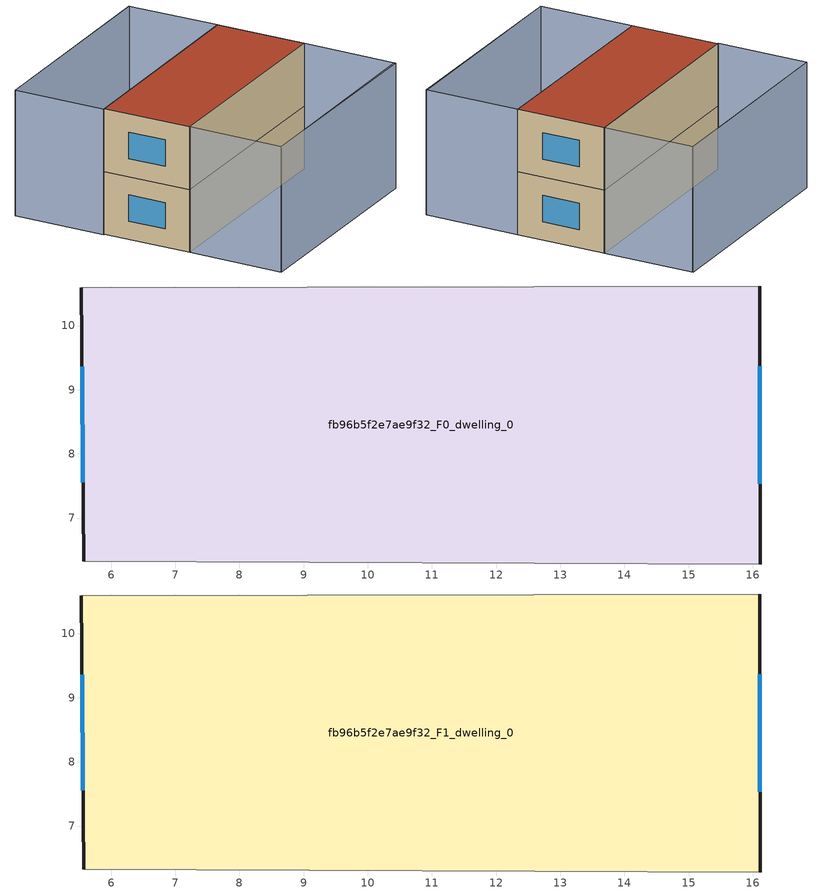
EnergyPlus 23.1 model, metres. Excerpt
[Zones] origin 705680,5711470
fb96b5f2e7ae9f32_F0_dwelling_0
 floor ground (EU_floor_Construction): 16.1,10.62 16.11,6.28 5.57,6.32 5.54,10.59 z0
 wall outside (EU_wall_Construction): 16.11,6.28 16.1,10.62 / 5.54,10.59 5.57,6.32 z0:3
 wall adiabatic (EU_wall_Construction): 5.57,6.32 16.11,6.28 / 16.1,10.62 5.54,10.59 z0:3
 window (EU_Window_Construction): 16.11,7.54 16.11,9.36 / 5.55,9.36 5.56,7.56 z0.87:2.13
fb96b5f2e7ae9f32_F1_dwelling_0
 floor to fb96b5f2e7ae9f32_F0_dwelling_0 (EU_floor_Construction): 16.1,10.62 16.11,6.28 5.57,6.32 5.54,10.59 z3
 wall outside (EU_wall_Construction): 16.11,6.28 16.1,10.62 / 5.54,10.59 5.57,6.32 z3:6
 wall adiabatic (EU_wall_Construction): 5.57,6.32 16.11,6.28 / 16.1,10.62 5.54,10.59 z3:6
 window (EU_Window_Construction): 16.11,7.54 16.11,9.36 / 5.55,9.36 5.56,7.56 z3.87:5.13
 roof outside (EU_roof_Construction): 16.11,6.28 16.1,10.62 5.54,10.59 5.57,6.32 z6
shading: 5.56,1.75 16.08,1.77 / 16.12,15.01 5.5,15.01 / 5.57,6.32 16.11,6.28 / 16.11,6.28 16.1,1.71 / 16.1,1.71 5.55,1.75 / 5.55,1.75 5.57,6.32 / 5.5,15.01 16.11,15.04 / 16.11,15.04 16.13,10.62 / 16.13,10.62 5.52,10.59 / 5.52,10.59 5.5,15.01 z0:6
[Building]
EU S2 Campaign: North Axis=0; Terrain=City; Solar Distribution=FullExterior
[Site:Location]
London: Latitude=51.5; Longitude=-0.5; Time Zone=0; Elevation=25
[SizingPeriod:WeatherFileDays]
AnnualSizingPeriod: Begin Month=1; Begin Day of Month=1; End Month=12; End Day of Month=31; Day of Week for Start Day=Monday; Use Weather File Daylight Saving Period=No; Use Weather File Rain and Snow Indicators=No
[MATERIAL]
EU_InternalMass_Material: Roughness=MediumRough; Thickness=0.1; Conductivity=1; Density=1800; Specific Heat=900; Thermal Absorptance=0.9; Solar Absorptance=0.7; Visible Absorptance=0.7
[MATERIAL:NOMASS] Roughness=MediumRough; Thermal Absorptance=0.9; Solar Absorptance=0.7; Visible Absorptance=0.7
Name | Thermal Resistance
EU_wall_NoMass | 0.724719
EU_roof_NoMass | 2.98947
EU_floor_NoMass | 2.39157
[WINDOWMATERIAL:SIMPLEGLAZINGSYSTEM]
EU_Window_SimpleGlazing: UFactor=2.63425; Solar Heat Gain Coefficient=0.76; Visible Transmittance=0.76
[CONSTRUCTION]
EU_wall_Construction: EU_wall_NoMass
EU_roof_Construction: EU_roof_NoMass
EU_floor_Construction: EU_floor_NoMass
EU_Window_Construction: EU_Window_SimpleGlazing
EU_InternalMass_Construction: EU_InternalMass_Material
[ZONE] Type=1; Multiplier=1; Ceiling Height=autocalculate; Volume=136.09; Floor Area=autocalculate; Part of Total Floor Area=Yes
fb96b5f2e7ae9f32_F0_dwelling_0; fb96b5f2e7ae9f32_F1_dwelling_0
[INTERNALMASS] Construction=EU_InternalMass_Construction; Surface Area=45.3631
Name | Zone or ZoneList
fb96b5f2e7ae9f32_F0_dwelling_0_EU_InternalMass | fb96b5f2e7ae9f32_F0_dwelling_0
fb96b5f2e7ae9f32_F1_dwelling_0_EU_InternalMass | fb96b5f2e7ae9f32_F1_dwelling_0
[OTHEREQUIPMENT] Fuel Type=Electricity; Design Level Calculation Method=Watts/Area; Power per Zone Floor Area=1; Fraction Latent=0; Fraction Radiant=0; Fraction Lost=0; Carbon Dioxide Generation Rate=0; EndUse Subcategory=EU_Step8_InternalGains
Name | Zone or ZoneList or Space or SpaceList | Schedule
EU_Step8_InternalGain_fb96b5f2e7ae9f32_F0_dwelling_0_f000 | fb96b5f2e7ae9f32_F0_dwelling_0 | EU_Step8_GainSchedule_fb96b5f2e7ae9f32_F0_dwelling_0_f000
EU_Step8_InternalGain_fb96b5f2e7ae9f32_F1_dwelling_0_f000 | fb96b5f2e7ae9f32_F1_dwelling_0 | EU_Step8_GainSchedule_fb96b5f2e7ae9f32_F1_dwelling_0_f000
[ZONEVENTILATION:DESIGNFLOWRATE] Schedule=EU_AlwaysOn; Design Flow Rate Calculation Method=AirChanges/Hour; Air Changes per Hour=0.418135; Ventilation Type=Natural; Fan Pressure Rise=0; Fan Total Efficiency=1; Constant Term Coefficient=1; Temperature Term Coefficient=0; Velocity Term Coefficient=0; Velocity Squared Term Coefficient=0; Minimum Indoor Temperature=-100; Maximum Indoor Temperature=100; Delta Temperature=-100; Minimum Outdoor Temperature=-100; Maximum Outdoor Temperature=100; Maximum Wind Speed=40
Name | Zone or ZoneList or Space or SpaceList
EU_ConstantAir_fb96b5f2e7ae9f32_F0_dwelling_0 | fb96b5f2e7ae9f32_F0_dwelling_0
EU_ConstantAir_fb96b5f2e7ae9f32_F1_dwelling_0 | fb96b5f2e7ae9f32_F1_dwelling_0
[HVACTEMPLATE:THERMOSTAT] Constant Heating Setpoint=20; Constant Cooling Setpoint=50
EU_HeatOnly_fb96b5f2e7ae9f32_F0_dwelling_0; EU_HeatOnly_fb96b5f2e7ae9f32_F1_dwelling_0
[HVACTEMPLATE:ZONE:IDEALLOADSAIRSYSTEM] System Availability Schedule=EU_AlwaysOn; Maximum Heating Supply Air Temperature=50; Minimum Cooling Supply Air Temperature=13; Maximum Heating Supply Air Humidity Ratio=0.0156; Minimum Cooling Supply Air Humidity Ratio=0.0077; Heating Limit=NoLimit; Cooling Limit=NoLimit; Heating Availability Schedule=EU_AlwaysOn; Cooling Availability Schedule=EU_CoolingOff; Dehumidification Control Type=ConstantSensibleHeatRatio; Cooling Sensible Heat Ratio=0.7; Dehumidification Setpoint=60; Humidification Control Type=None; Humidification Setpoint=30; Outdoor Air Method=None; Outdoor Air Flow Rate per Person=0.00944; Outdoor Air Flow Rate per Zone Floor Area=0; Outdoor Air Flow Rate per Zone=0; Demand Controlled Ventilation Type=None; Outdoor Air Economizer Type=NoEconomizer; Heat Recovery Type=None; Sensible Heat Recovery Effectiveness=0.7; Latent Heat Recovery Effectiveness=0.65
Name | Template Thermostat
fb96b5f2e7ae9f32_F0_dwelling_0 | EU_HeatOnly_fb96b5f2e7ae9f32_F0_dwelling_0
fb96b5f2e7ae9f32_F1_dwelling_0 | EU_HeatOnly_fb96b5f2e7ae9f32_F1_dwelling_0
[SIZING:ZONE] Zone Cooling Design Supply Air Temperature Input Method=SupplyAirTemperature; Zone Cooling Design Supply Air Temperature=13; Zone Heating Design Supply Air Temperature Input Method=SupplyAirTemperature; Zone Heating Design Supply Air Temperature=50; Zone Cooling Design Supply Air Humidity Ratio=0.008; Zone Heating Design Supply Air Humidity Ratio=0.008; Cooling Design Air Flow Method=DesignDay; Cooling Design Air Flow Rate=0; Cooling Minimum Air Flow per Zone Floor Area=0.000762; Cooling Minimum Air Flow=0; Cooling Minimum Air Flow Fraction=0.2; Heating Design Air Flow Method=DesignDay; Heating Design Air Flow Rate=0; Heating Maximum Air Flow per Zone Floor Area=0.002032; Heating Maximum Air Flow=0.141576; Heating Maximum Air Flow Fraction=0.3; Account for Dedicated Outdoor Air System=No; Dedicated Outdoor Air System Control Strategy=NeutralSupplyAir; Dedicated Outdoor Air Low Setpoint Temperature for Design=autosize; Dedicated Outdoor Air High Setpoint Temperature for Design=autosize; Zone Load Sizing Method=Sensible Load Only No Latent Load; Zone Latent Cooling Design Supply Air Humidity Ratio Input Method=HumidityRatioDifference; Zone Cooling Design Supply Air Humidity Ratio Difference=0.005; Zone Latent Heating Design Supply Air Humidity Ratio Input Method=HumidityRatioDifference; Zone Humidification Design Supply Air Humidity Ratio Difference=0.005
fb96b5f2e7ae9f32_F0_dwelling_0; fb96b5f2e7ae9f32_F1_dwelling_0
[SCHEDULE:CONSTANT]
Name | Hourly Value
EU_AlwaysOn | 1
EU_CoolingOff | 0
[SCHEDULE:FILE] Column Number=1; Rows to Skip at Top=0; Number of Hours of Data=8760; Column Separator=Comma; Interpolate to Timestep=No; Minutes per Item=60; Adjust Schedule for Daylight Savings=Yes
Name | File
EU_Step8_GainSchedule_fb96b5f2e7ae9f32_F0_dwelling_0_f000 | ../../schedules/fb96b5f2e7ae9f32/fb96b5f2e7ae9f32_F0_dwelling_0_f000_gain.csv
EU_Step8_GainSchedule_fb96b5f2e7ae9f32_F1_dwelling_0_f000 | ../../schedules/fb96b5f2e7ae9f32/fb96b5f2e7ae9f32_F1_dwelling_0_f000_gain.csv
